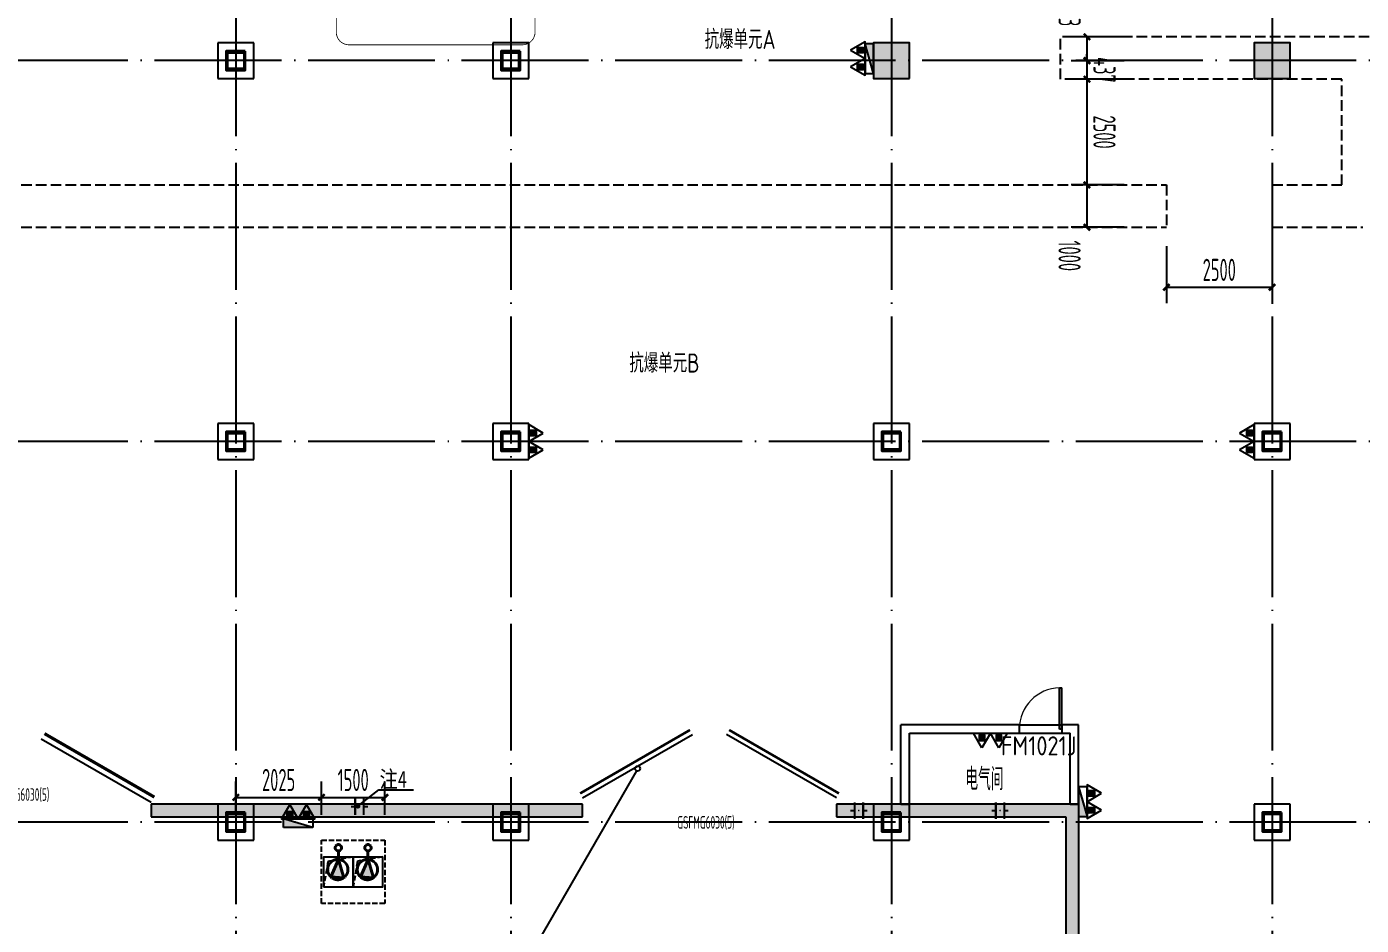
# Model space of a CAD drawing. Extents: x -473190 to 2138458, y -81875 to 2633646.
# Drawn here: x 1061913 to 1093465, y 117504 to 138745 of the extents above; entities that cross this region are included whole.
import ezdxf

# ---------------------------------------------------------------- set-up
doc = ezdxf.new("R2010")
doc.units = 0
doc.header["$LTSCALE"] = 1000
for name, pattern in [('DASH', [0.35, 0.25, -0.1]), ('DOTE', [2.42, 2, -0.2, 0.02, -0.2]), ('排水', [1.1, 1, -0.1])]:
    doc.linetypes.add(name, pattern=pattern)
for name, color, linetype in [('A-COLUMN', 2, 'Continuous'), ('A-PUB_HATCH', 8, 'Continuous'), ('A-WALL', 2, 'Continuous'), ('DIM_IDEN', 3, 'Continuous'), ('DOTE', 1, 'DOTE'), ('PUB_DIM', 3, 'Continuous'), ('PUB_HATCH', 8, 'Continuous'), ('RF-KBGQ', 15, 'Continuous'), ('RF-M', 4, 'Continuous'), ('RF-MBH', 11, 'Continuous'), ('RF-QT', 30, 'Continuous'), ('S-柱', 51, 'Continuous'), ('S-柱-填充', 8, 'Continuous'), ('TEL_LEAD', 3, 'Continuous'), ('TEL_TEXT', 7, 'Continuous'), ('W-EQUIP_消火栓', 7, 'Continuous'), ('W-EQUIP_灭火器', 7, 'Continuous'), ('人防电气套管', 6, 'Continuous'), ('排水', 4, 'Continuous'), ('索引线', 252, 'Continuous'), ('集水坑', 4, 'Continuous')]:
    doc.layers.add(name, color=color, linetype=linetype)
doc.layers.add('GPS-污水', color=2, linetype='排水', lineweight=40)
doc.layers.add('RF-WZ', color=110, linetype='Continuous', lineweight=0)
doc.styles.add('8B2_02', font='tssdeng.shx', dxfattribs={"width": 0.6, "bigfont": 'TSSDCHN.shx'})
doc.styles.add('_TCH_DIM_T3', font='tssdeng.shx', dxfattribs={"width": 0.564706, "bigfont": '@@@tssdchn.shx'})
doc.styles.add('_TCH_WINDOW', font='tssdeng.shx', dxfattribs={"width": 0.8, "height": 3.5, "bigfont": 'tssdchn.shx'})
doc.styles.get("Standard").update_dxf_attribs({"font": 'gbenor.shx', "bigfont": 'gbcbig.shx'})
doc.styles.add('TYDG_02', font='TSSDENG', dxfattribs={"width": 0.8, "bigfont": 'TSSDCHN'})
doc.styles.add('宋体', font='', dxfattribs={"width": 0.8})
doc.styles.get('宋体').set_extended_font_data('SimSun')
doc.dimstyles.new('_TCH_ARCH&&150', dxfattribs={"dimtxt": 525, "dimasz": 150, "dimexe": 375, "dimexo": 450, "dimgap": 150, "dimtad": 1, "dimdec": 0, "dimzin": 0, "dimdsep": 46, "dimtxsty": '_TCH_DIM_T3', "dimblk": 'ARCHTICK', "dimcen": 0.09, "dimclrt": 7, "dimazin": 2, "dimtfac": 1, "dimtdec": 0, "dimtix": 1, "dimtmove": 2, "dimatfit": 3, "dimfxl": 0, "dimtolj": 1, "dimtzin": 0, "dimarcsym": 0})

# ---------------------------------------------------------------- blocks, each defined once
blk = doc.blocks.new('$SB01_1')
h = blk.add_hatch(color=256)
h.dxf.hatch_style = 1
h.paths.add_polyline_path([(-0.381, -0.323), (0.5, 0), (-0.381, 0.323)])
h.paths.add_polyline_path([(0, 0), (0.002, 0), (0.002, 0.001), (0, 0.001)], flags=24)
h.paths.add_polyline_path([(0, -0.002), (0.003, -0.002), (0.003, -0.001), (0, -0.001)], flags=24)
h.paths.add_polyline_path([(0, -0.003), (0.003, -0.003), (0.003, -0.002), (0, -0.002)], flags=24)
for p, q in [((0.5, 0), (-0.381, 0.323)), ((-0.381, 0.323), (-0.381, -0.323)), ((0.5, 0), (-0.381, -0.323))]:
    blk.add_line(p, q)
blk.add_circle((0, 0), 0.5)
at = {"flags": 1}
for tag, p in [('UNIT', (0, 0)), ('SPEC', (0, -0.002)), ('WHAT', (0, -0.003))]:
    blk.add_attdef(tag, p, '', height=0.001, dxfattribs=at)
blk = doc.blocks.new('人防集水坑')
at = {"layer": 'GPS-污水', "linetype": '排水'}
for p, q in [((307486, 701151), (307284, 701151)), ((307486, 700451), (307284, 700451))]:
    blk.add_line(p, q, dxfattribs=at)
for centre in [(307561, 701151), (307561, 700451)]:
    blk.add_circle(centre, 75, dxfattribs=at)
at = {"layer": '集水坑', "linetype": 'DASH', "ltscale": 0.5}
blk.add_lwpolyline([(306241, 700051), (306241, 701551), (307741, 701551), (307741, 700051)], close=True, dxfattribs=at)
at = {"layer": '集水坑', "linetype": 'Continuous', "ltscale": 0.5}
for points in [[(306641, 701501), (306641, 700801), (307341, 700801), (307341, 701501)], [(306641, 700801), (306641, 700101), (307341, 700101), (307341, 700801)]]:
    blk.add_lwpolyline(points, close=True, dxfattribs=at)
at = {"layer": '集水坑', "linetype": 'DASH', "ltscale": 0.5}
for points in [[(307341, 700801), (307237, 701397), (306641, 701501)], [(307347, 700101), (307243, 700697), (306647, 700801)]]:
    blk.add_lwpolyline(points, dxfattribs=at)
at = {"layer": 'GPS-污水', "linetype": '排水', "xscale": -480.0000000000002, "yscale": 480.0000000000002, "zscale": 480.0000000000002, "rotation": 176.2535374729293}
for p in [(307045, 701164, 0), (307045, 700464, 0)]:
    blk.add_blockref('$SB01_1', p, dxfattribs=at)
blk = doc.blocks.new('_ArchTick')
at = {"color": 0, "linetype": 'ByBlock', "const_width": 0.4}
blk.add_lwpolyline([(-0.5, -0.5), (0.5, 0.5)], dxfattribs=at)
blk = doc.blocks.new('*D5255')
at = {"layer": 'Defpoints', "color": 0, "transparency": 16777216}
for p in [(164159, -64083), (162659, -64944), (164159, -64944)]:
    blk.add_point(p, dxfattribs=at)
at = {"layer": 'PUB_DIM', "color": 0, "lineweight": -2, "transparency": 16777216}
for p, q in [((162659, -64494), (162659, -63708)), ((164159, -64494), (164159, -63708)), ((162659, -64083), (164159, -64083))]:
    blk.add_line(p, q, dxfattribs=at)
at = {"layer": 'PUB_DIM', "color": 0, "lineweight": -2, "transparency": 16777216, "xscale": 150, "yscale": 150, "zscale": 150, "rotation": 180}
blk.add_blockref('_ArchTick', (162659, -64083), dxfattribs=at)
at = {"layer": 'PUB_DIM', "color": 0, "lineweight": -2, "transparency": 16777216, "xscale": 150, "yscale": 150, "zscale": 150}
blk.add_blockref('_ArchTick', (164159, -64083), dxfattribs=at)
at = {"layer": 'PUB_DIM', "color": 7, "transparency": 16777216, "insert": (163409, -63671), "char_height": 525, "attachment_point": 5, "style": '_TCH_DIM_T3'}
blk.add_mtext('\\A1;1500', dxfattribs=at)
blk = doc.blocks.new('*D5256')
at = {"layer": 'Defpoints', "color": 0, "transparency": 16777216}
for p in [(162659, -64083), (160634, -64944), (162659, -64944)]:
    blk.add_point(p, dxfattribs=at)
at = {"layer": 'PUB_DIM', "color": 0, "lineweight": -2, "transparency": 16777216}
for p, q in [((160634, -64494), (160634, -63708)), ((162659, -64494), (162659, -63708)), ((160634, -64083), (162659, -64083))]:
    blk.add_line(p, q, dxfattribs=at)
at = {"layer": 'PUB_DIM', "color": 0, "lineweight": -2, "transparency": 16777216, "xscale": 150, "yscale": 150, "zscale": 150, "rotation": 180}
blk.add_blockref('_ArchTick', (160634, -64083), dxfattribs=at)
at = {"layer": 'PUB_DIM', "color": 0, "lineweight": -2, "transparency": 16777216, "xscale": 150, "yscale": 150, "zscale": 150}
blk.add_blockref('_ArchTick', (162659, -64083), dxfattribs=at)
at = {"layer": 'PUB_DIM', "color": 7, "transparency": 16777216, "insert": (161646, -63671), "char_height": 525, "attachment_point": 5, "style": '_TCH_DIM_T3'}
blk.add_mtext('\\A1;2025', dxfattribs=at)
blk = doc.blocks.new('A$C7EFF042E')
at = {"layer": 'A-COLUMN', "color": 6}
for p, q in [((36675, -8825), (35825, -8825)), ((35825, -8825), (35825, -9675)), ((36675, -9675), (36675, -8825)), ((43175, -8825), (42325, -8825)), ((42325, -8825), (42325, -9675)), ((43175, -9675), (43175, -8825)), ((35825, -9675), (36675, -9675)), ((42325, -9675), (43175, -9675)), ((36675, -17825), (35825, -17825)), ((35825, -17825), (35825, -18675)), ((36675, -18675), (36675, -17825)), ((43175, -17825), (42325, -17825)), ((42325, -17825), (42325, -18675)), ((43175, -18675), (43175, -17825)), ((52175, -17825), (51325, -17825)), ((51325, -17825), (51325, -18675)), ((52175, -18675), (52175, -17825)), ((61175, -17825), (60325, -17825)), ((60325, -17825), (60325, -18675)), ((61175, -18675), (61175, -17825)), ((35825, -18675), (36675, -18675)), ((42325, -18675), (43175, -18675)), ((51325, -18675), (52175, -18675)), ((60325, -18675), (61175, -18675)), ((36675, -26825), (35825, -26825)), ((35825, -26825), (35825, -27675)), ((36675, -27675), (36675, -26825)), ((43175, -26825), (42325, -26825)), ((42325, -26825), (42325, -27675)), ((43175, -27675), (43175, -26825)), ((52175, -26825), (51325, -26825)), ((51325, -26825), (51325, -27675)), ((52175, -27675), (52175, -26825)), ((61175, -26825), (60325, -26825)), ((60325, -26825), (60325, -27675)), ((61175, -27675), (61175, -26825)), ((35825, -27675), (36675, -27675)), ((42325, -27675), (43175, -27675)), ((51325, -27675), (52175, -27675)), ((60325, -27675), (61175, -27675))]:
    blk.add_line(p, q, dxfattribs=at)
at = {"layer": 'S-柱', "color": 6, "lineweight": 35}
for points in [[(36475, -9025), (36025, -9025), (36025, -9475), (36475, -9475)], [(36475, -9025), (36025, -9025), (36025, -9475), (36475, -9475)], [(42975, -9025), (42525, -9025), (42525, -9475), (42975, -9475)], [(42975, -9025), (42525, -9025), (42525, -9475), (42975, -9475)], [(36475, -18025), (36025, -18025), (36025, -18475), (36475, -18475)], [(36475, -18025), (36025, -18025), (36025, -18475), (36475, -18475)], [(42975, -18025), (42525, -18025), (42525, -18475), (42975, -18475)], [(42975, -18025), (42525, -18025), (42525, -18475), (42975, -18475)], [(51975, -18025), (51525, -18025), (51525, -18475), (51975, -18475)], [(51975, -18025), (51525, -18025), (51525, -18475), (51975, -18475)], [(60975, -18025), (60525, -18025), (60525, -18475), (60975, -18475)], [(60975, -18025), (60525, -18025), (60525, -18475), (60975, -18475)], [(36475, -27025), (36025, -27025), (36025, -27475), (36475, -27475)], [(36475, -27025), (36025, -27025), (36025, -27475), (36475, -27475)], [(42975, -27025), (42525, -27025), (42525, -27475), (42975, -27475)], [(42975, -27025), (42525, -27025), (42525, -27475), (42975, -27475)], [(51975, -27025), (51525, -27025), (51525, -27475), (51975, -27475)], [(51975, -27025), (51525, -27025), (51525, -27475), (51975, -27475)], [(60975, -27025), (60525, -27025), (60525, -27475), (60975, -27475)], [(60975, -27025), (60525, -27025), (60525, -27475), (60975, -27475)]]:
    blk.add_lwpolyline(points, close=True, dxfattribs=at)
at = {"layer": 'S-柱-填充', "color": 6, "lineweight": 35}
for points in [[(36445, -9445), (36055, -9445), (36055, -9055), (36445, -9055)], [(42945, -9445), (42555, -9445), (42555, -9055), (42945, -9055)], [(36445, -18445), (36055, -18445), (36055, -18055), (36445, -18055)], [(42945, -18445), (42555, -18445), (42555, -18055), (42945, -18055)], [(51945, -18445), (51555, -18445), (51555, -18055), (51945, -18055)], [(60945, -18445), (60555, -18445), (60555, -18055), (60945, -18055)], [(36445, -27445), (36055, -27445), (36055, -27055), (36445, -27055)], [(42945, -27445), (42555, -27445), (42555, -27055), (42945, -27055)], [(51945, -27445), (51555, -27445), (51555, -27055), (51945, -27055)], [(60945, -27445), (60555, -27445), (60555, -27055), (60945, -27055)]]:
    blk.add_lwpolyline(points, close=True, dxfattribs=at)
blk = doc.blocks.new('$TwtSys$00000434')
for p, q in [((-0.5, 0.5), (-0.5, -0.5)), ((-0.5, -0.5), (0.5, 0.5)), ((0.5, 0.5), (-0.5, 0.5)), ((0.5, -0.5), (0.5, 0.5)), ((-0.5, -0.5), (0.5, -0.5))]:
    blk.add_line(p, q)
blk.add_solid([(0.5, -0.5), (0.5, 0.5), (-0.5, -0.5)])
blk = doc.blocks.new('$TwtSys$00000546')
h = blk.add_hatch()
h.set_pattern_fill('ANSI31', color=256, scale=200, style=0)
h.set_pattern_definition([(45, (-38543.802, -6670.83), (-17.67767, 17.67767), [])])
h.paths.add_polyline_path([(-65, 174), (65, 174), (65, 44), (-65, 44)])
for points in [[(0, 344), (-198, 0), (198, 0)], [(-65, 174), (65, 174), (65, 44), (-65, 44)]]:
    blk.add_lwpolyline(points, close=True)
blk = doc.blocks.new('$DorLib2D$00000207')
at = {"color": 0}
for p, q in [((-0.5, 0.0313), (-0.067, 0.2813)), ((0.5, 0.0313), (0.067, 0.2813))]:
    blk.add_line(p, q, dxfattribs=at)
at = {"color": 0, "const_width": 0.0125}
for points in [[(-0.5125, 0.0529), (-0.0795, 0.3029)], [(0.5125, 0.0529), (0.0795, 0.3029)]]:
    blk.add_lwpolyline(points, dxfattribs=at)
blk = doc.blocks.new('$DorLib2D$00000211')
at = {"color": 0}
for p, q in [((-0.5, 0.05), (-0.067, 0.3)), ((0.5, 0.05), (0.067, 0.3))]:
    blk.add_line(p, q, dxfattribs=at)
at = {"color": 0, "const_width": 0.01}
for points in [[(-0.51, 0.0673), (-0.077, 0.3173)], [(0.51, 0.0673), (0.077, 0.3173)]]:
    blk.add_lwpolyline(points, dxfattribs=at)
blk = doc.blocks.new('afasgasg')
at = {"layer": 'A-PUB_HATCH'}
for points in [[(490948.2, -695335.2), (480748.2, -695335.2), (480748.2, -695635.2), (490948.2, -695635.2)], [(502673.2, -695335.2), (496948.2, -695335.2), (496948.2, -695635.2), (502373.2, -695635.2)]]:
    blk.add_hatch(color=256, dxfattribs=at).paths.add_polyline_path(points)
at = {"layer": 'PUB_HATCH'}
blk.add_hatch(color=256, dxfattribs=at).paths.add_polyline_path([(502673.2, -695335.2), (502373.2, -695635.2), (502373.2, -705885.2), (502673.2, -705885.2)])
at = {"layer": 'RF-QT'}
for p, q in [((490948.2, -695335.2), (480748.2, -695335.2)), ((480748.2, -695335.2), (480748.2, -695635.2)), ((490948.2, -695635.2), (490948.2, -695335.2)), ((502673.2, -695335.2), (496948.2, -695335.2)), ((496948.2, -695335.2), (496948.2, -695635.2)), ((502673.2, -695335.2), (502673.2, -705885.2)), ((480748.2, -695635.2), (490948.2, -695635.2)), ((496948.2, -695635.2), (502373.2, -695635.2)), ((502373.2, -695635.2), (502373.2, -705885.2))]:
    blk.add_line(p, q, dxfattribs=at)
at = {"layer": 'RF-M'}
ref = blk.add_blockref('$DorLib2D$00000207', (477748.2, -695485.2), dxfattribs=dict(at, xscale=6000, yscale=-6000, zscale=300, rotation=180))
ref.add_attrib('A', 'GSFMG6030(5)', (476985.7, -695256.6), dxfattribs={"layer": 'RF-MBH', "height": 297.5, "style": '_TCH_WINDOW', "width": 0.564706})
ref = blk.add_blockref('$DorLib2D$00000211', (493948.2, -695485.2), dxfattribs=dict(at, xscale=6000, yscale=-6000, zscale=300, rotation=180))
ref.add_attrib('A', 'GSFMG6030(5)', (493185.7, -695913.9), dxfattribs={"layer": 'RF-MBH', "height": 297.5, "style": '_TCH_WINDOW', "width": 0.564706})
blk = doc.blocks.new('*D5696')
at = {"layer": 'Defpoints', "color": 0, "transparency": 16777216}
for p in [(-295332, -168758), (-293912, -168758), (-295332, -171258)]:
    blk.add_point(p, dxfattribs=at)
at = {"layer": 'PUB_DIM', "color": 0, "lineweight": -2, "transparency": 16777216}
for p, q in [((-294882, -168758), (-293537, -168758)), ((-293912, -171258), (-293912, -168758)), ((-294882, -171258), (-293537, -171258))]:
    blk.add_line(p, q, dxfattribs=at)
at = {"layer": 'PUB_DIM', "color": 0, "lineweight": -2, "transparency": 16777216, "xscale": 150, "yscale": 150, "zscale": 150}
for p, rotation in [((-293912, -168758), 90), ((-293912, -171258), 270)]:
    blk.add_blockref('_ArchTick', p, dxfattribs=dict(at, rotation=rotation))
at = {"layer": 'PUB_DIM', "color": 7, "transparency": 16777216, "insert": (-294324, -170008), "char_height": 525, "attachment_point": 5, "rotation": 90, "style": '_TCH_DIM_T3'}
blk.add_mtext('\\A1;2500', dxfattribs=at)
blk = doc.blocks.new('*D5697')
at = {"layer": 'Defpoints', "color": 0, "transparency": 16777216}
for p in [(-296332, -171806), (-295332, -171806), (-295332, -173135)]:
    blk.add_point(p, dxfattribs=at)
at = {"layer": 'PUB_DIM', "color": 0, "lineweight": -2, "transparency": 16777216}
for p, q in [((-296332, -172256), (-296332, -173510)), ((-295332, -172256), (-295332, -173510)), ((-296332, -173135), (-295332, -173135))]:
    blk.add_line(p, q, dxfattribs=at)
at = {"layer": 'PUB_DIM', "color": 0, "lineweight": -2, "transparency": 16777216, "xscale": 150, "yscale": 150, "zscale": 150, "rotation": 180}
blk.add_blockref('_ArchTick', (-296332, -173135), dxfattribs=at)
at = {"layer": 'PUB_DIM', "color": 0, "lineweight": -2, "transparency": 16777216, "xscale": 150, "yscale": 150, "zscale": 150}
blk.add_blockref('_ArchTick', (-295332, -173135), dxfattribs=at)
at = {"layer": 'PUB_DIM', "color": 7, "transparency": 16777216, "insert": (-294657, -173547), "char_height": 525, "attachment_point": 5, "style": '_TCH_DIM_T3'}
blk.add_mtext('\\A1;1000', dxfattribs=at)
blk = doc.blocks.new('*D5698')
at = {"layer": 'Defpoints', "color": 0, "transparency": 16777216}
for p in [(-298832, -171806), (-296332, -171806), (-296332, -173135)]:
    blk.add_point(p, dxfattribs=at)
at = {"layer": 'PUB_DIM', "color": 0, "lineweight": -2, "transparency": 16777216}
for p, q in [((-298832, -172256), (-298832, -173510)), ((-296332, -172256), (-296332, -173510)), ((-298832, -173135), (-296332, -173135))]:
    blk.add_line(p, q, dxfattribs=at)
at = {"layer": 'PUB_DIM', "color": 0, "lineweight": -2, "transparency": 16777216, "xscale": 150, "yscale": 150, "zscale": 150, "rotation": 180}
blk.add_blockref('_ArchTick', (-298832, -173135), dxfattribs=at)
at = {"layer": 'PUB_DIM', "color": 0, "lineweight": -2, "transparency": 16777216, "xscale": 150, "yscale": 150, "zscale": 150}
blk.add_blockref('_ArchTick', (-296332, -173135), dxfattribs=at)
at = {"layer": 'PUB_DIM', "color": 7, "transparency": 16777216, "insert": (-297582, -172722), "char_height": 525, "attachment_point": 5, "style": '_TCH_DIM_T3'}
blk.add_mtext('\\A1;2500', dxfattribs=at)
blk = doc.blocks.new('*D5699')
at = {"layer": 'Defpoints', "color": 0, "transparency": 16777216}
for p in [(-299269, -171806), (-298832, -171806), (-298832, -173135)]:
    blk.add_point(p, dxfattribs=at)
at = {"layer": 'PUB_DIM', "color": 0, "lineweight": -2, "transparency": 16777216}
for p, q in [((-299269, -172256), (-299269, -173510)), ((-298832, -172256), (-298832, -173510)), ((-299269, -173135), (-299419, -173135)), ((-299269, -173135), (-298832, -173135)), ((-298832, -173135), (-298682, -173135))]:
    blk.add_line(p, q, dxfattribs=at)
at = {"layer": 'PUB_DIM', "color": 0, "lineweight": -2, "transparency": 16777216, "xscale": 150, "yscale": 150, "zscale": 150}
blk.add_blockref('_ArchTick', (-299269, -173135), dxfattribs=at)
at = {"layer": 'PUB_DIM', "color": 0, "lineweight": -2, "transparency": 16777216, "xscale": 150, "yscale": 150, "zscale": 150, "rotation": 180}
blk.add_blockref('_ArchTick', (-298832, -173135), dxfattribs=at)
at = {"layer": 'PUB_DIM', "color": 7, "transparency": 16777216, "insert": (-299051, -172722), "char_height": 525, "attachment_point": 5, "style": '_TCH_DIM_T3'}
blk.add_mtext('\\A1;437', dxfattribs=at)
blk = doc.blocks.new('*D5700')
at = {"layer": 'Defpoints', "color": 0, "transparency": 16777216}
for p in [(-299832, -171806), (-299269, -171806), (-299269, -173135)]:
    blk.add_point(p, dxfattribs=at)
at = {"layer": 'PUB_DIM', "color": 0, "lineweight": -2, "transparency": 16777216}
for p, q in [((-299832, -172256), (-299832, -173510)), ((-299269, -172256), (-299269, -173510)), ((-299832, -173135), (-299269, -173135))]:
    blk.add_line(p, q, dxfattribs=at)
at = {"layer": 'PUB_DIM', "color": 0, "lineweight": -2, "transparency": 16777216, "xscale": 150, "yscale": 150, "zscale": 150, "rotation": 180}
blk.add_blockref('_ArchTick', (-299832, -173135), dxfattribs=at)
at = {"layer": 'PUB_DIM', "color": 0, "lineweight": -2, "transparency": 16777216, "xscale": 150, "yscale": 150, "zscale": 150}
blk.add_blockref('_ArchTick', (-299269, -173135), dxfattribs=at)
at = {"layer": 'PUB_DIM', "color": 7, "transparency": 16777216, "insert": (-300387, -173547), "char_height": 525, "attachment_point": 5, "style": '_TCH_DIM_T3'}
blk.add_mtext('\\A1;563', dxfattribs=at)
blk = doc.blocks.new('TG11')
at = {"layer": '人防电气套管', "const_width": 50}
for points in [[(350, 100), (-50, 100)], [(150, 200), (150, 100)], [(350, -100), (-50, -100)], [(150, -100), (150, -200)]]:
    blk.add_lwpolyline(points, dxfattribs=at)
at = {"layer": '人防电气套管'}
blk.add_circle((150, 0), 0.00936, dxfattribs=at)
blk = doc.blocks.new('A$C1A97502D')
at = {"layer": 'TEL_LEAD'}
for p, q in [((-51713, -44619), (-51215, -44238)), ((-51215, -44238), (-50399, -44238))]:
    blk.add_line(p, q, dxfattribs=at)
at = {"layer": 'TEL_LEAD', "const_width": 60}
blk.add_lwpolyline([(-51737, -44637, 1), (-51689, -44601, 1)], format="xyb", close=True, dxfattribs=at)
at = {"layer": '人防电气套管', "rotation": 90}
for p in [(-51677, -44784), (-39869, -44878), (-36533, -44878)]:
    blk.add_blockref('TG11', p, dxfattribs=at)
at = {"layer": 'TEL_TEXT', "style": '宋体', "width": 0.8}
blk.add_text('注4', height=396.5, dxfattribs=at).set_placement((-51203, -44185))
blk = doc.blocks.new('_FZH')
blk.add_lwpolyline([(-0.5, -0.5), (0.5, -0.5), (0.5, 0.5), (-0.5, 0.5)], close=True)
at = {"layer": 'PUB_HATCH'}
blk.add_solid([(-0.5, -0.5), (0.5, -0.5), (-0.5, 0.5), (0.5, 0.5)], dxfattribs=at)
blk = doc.blocks.new('$DorLib2D$00000001')
for p, q in [((0.45, 0.975), (0.5, 0.975)), ((0.45, 0), (0.45, 0.975)), ((0.5, 0), (0.5, 0.975)), ((0.5, 0), (0.45, 0))]:
    blk.add_line(p, q)
at = {"lineweight": 13}
blk.add_arc((0.475, 0), 0.975, 91.4693, 180, dxfattribs=at)
blk = doc.blocks.new('A$C3672542B')
at = {"layer": '排水', "color": 3, "linetype": 'DASH'}
for points in [[(161418.2, -67833.7, 0, 0, 0), (162130.1, -67121.8, 160, 0, 0), (162554.3, -66697.6, 0, 0, 0)], [(165399.2, -67833.7, 0, 0, 0), (164687.3, -67121.8, 160, 0, 0), (164263.1, -66697.6, 0, 0, 0)]]:
    blk.add_lwpolyline(points, format="xyseb", dxfattribs=at)
at = {"layer": '集水坑', "linetype": 'Continuous', "rotation": 90}
blk.add_blockref('人防集水坑', (864209.4, -372834.3), dxfattribs=at)
at = {"layer": 'PUB_DIM'}
for p1, p2, picture, middle in [((160633.7, -64944.3), (162658.7, -64944.3), '*D5256', (161646.2, -63670.6)), ((162658.7, -64944.3), (164158.7, -64944.3), '*D5255', (163408.7, -63670.6))]:
    dim = blk.add_aligned_dim(p1=p1, p2=p2, distance=861.2, dimstyle='_TCH_ARCH&&150', dxfattribs=at)
    dim.commit()
    dim.dimension.update_dxf_attribs({"geometry": picture, "text_midpoint": middle})
blk = doc.blocks.new('zsgc')
at = {"layer": 'RF-KBGQ', "color": 15, "linetype": 'DASH'}
for p, q in [((-299832.3, -166112.2), (-299832.3, -173757.9)), ((-295332.3, -168757.9), (-295332.3, -166612.2)), ((-296332.3, -167112.2), (-298832.3, -167112.2)), ((-298832.3, -167112.2), (-298832.3, -173757.9)), ((-296332.3, -168757.9), (-296332.3, -167112.2)), ((-296332.3, -168757.9), (-295332.3, -168757.9)), ((-296332.3, -201832.9), (-296332.3, -171257.9)), ((-296332.3, -171257.9), (-295332.3, -171257.9)), ((-295332.3, -201832.9), (-295332.3, -171257.9)), ((-298832.3, -173757.9), (-299832.3, -173757.9))]:
    blk.add_line(p, q, dxfattribs=at)
at = {"layer": 'RF-WZ', "style": 'TYDG_02', "width": 0.8}
for s, p in [('抗爆单元A', (-299546.7, -182174.1)), ('抗爆单元B', (-291897.2, -183954.2))]:
    blk.add_text(s, height=450, rotation=90, dxfattribs=at).set_placement(p)
at = {"layer": 'PUB_DIM'}
for p1, p2, distance, picture, middle in [((-295332.3, -171257.9), (-295332.3, -168757.9), -1420.5, '*D5696', (-294324.3, -170007.9)), ((-299269.5, -171805.7), (-298832.3, -171805.7), -1329.2, '*D5699', (-299050.9, -172722.4)), ((-298832.3, -171805.7), (-296332.3, -171805.7), -1329.2, '*D5698', (-297582.3, -172722.4))]:
    dim = blk.add_aligned_dim(p1=p1, p2=p2, distance=distance, dimstyle='_TCH_ARCH&&150', dxfattribs=at)
    dim.commit()
    dim.dimension.update_dxf_attribs({"geometry": picture, "text_midpoint": middle})
for base, p1, p2, picture, middle in [((-299269.5, -173134.9), (-299832.3, -171805.7), (-299269.5, -171805.7), '*D5700', (-300387.3, -173547.4)), ((-295332.3, -173134.9), (-296332.3, -171805.7), (-295332.3, -171805.7), '*D5697', (-294657.3, -173547.4))]:
    dim = blk.add_linear_dim(base=base, p1=p1, p2=p2, angle=0, dimstyle='_TCH_ARCH&&150', dxfattribs=at)
    dim.commit()
    dim.dimension.update_dxf_attribs({"geometry": picture, "text_midpoint": middle, "dimtype": 161})

msp = doc.modelspace()

# ---------------------------------------------------------------- linework, layer by layer
at = {"layer": 'A-WALL'}
for p, q in [((1085381.7, 122244), (1082581.7, 122244)), ((1082581.7, 120367.4), (1082581.7, 122244)), ((1085381.7, 122044), (1085381.7, 122244)), ((1086781.7, 122244), (1086381.7, 122244)), ((1086381.7, 122244), (1086381.7, 122044)), ((1086781.7, 120367.4), (1086781.7, 122244)), ((1082781.7, 122044), (1085381.7, 122044)), ((1082781.7, 120367.4), (1082781.7, 122044)), ((1086381.7, 122044), (1086581.7, 122044)), ((1086581.7, 120367.4), (1086581.7, 122044)), ((1082581.7, 120367.4), (1082781.7, 120367.4)), ((1086581.7, 120367.4), (1086781.7, 120367.4))]:
    msp.add_line(p, q, dxfattribs=at)
at = {"layer": 'DIM_IDEN'}
msp.add_line((1076326.7, 121158.6), (1073800.4, 116775.4), dxfattribs=at)
msp.add_circle((1076355.7, 121209.1), 58.2, dxfattribs=at)
at = {"layer": 'DOTE', "color": 16, "linetype": 'DOTE', "ltscale": 1.5}
for p, q in [((1066856.7, 171823.5), (1066856.7, -58315.4)), ((1073356.7, 171823.5), (1073356.7, -58315.4)), ((1082356.7, 171823.5), (1082356.7, -58315.4)), ((1091356.7, 171823.5), (1091356.7, -58315.4)), ((1158685.6, 137942.4), (1017947.4, 137942.4)), ((1158685.6, 128942.4), (1017947.4, 128942.4)), ((1158685.6, 119942.4), (1017947.4, 119942.4))]:
    msp.add_line(p, q, dxfattribs=at)
at = {"layer": 'RF-M'}
for p, q in [((1085381.7, 122244), (1086381.7, 122244)), ((1085381.7, 122044), (1086381.7, 122044))]:
    msp.add_line(p, q, dxfattribs=at)
at = {"layer": '索引线', "linetype": 'DASH', "const_width": 20}
msp.add_lwpolyline([(1073631.7, 138317.4), (1069531.7, 138317.4, -0.4142136), (1069231.7, 138617.4), (1069231.7, 147017.4, -0.4142136), (1069531.7, 147317.4), (1073631.7, 147317.4, -0.4142136), (1073931.7, 147017.4), (1073931.7, 138617.4, -0.4142136)], format="xyb", close=True, dxfattribs=at)

# ---------------------------------------------------------------- block references
for name, p in [('A$C1A97502D', (1121456.7, 164942.4)), ('A$C3672542B', (906223, 184610.6))]:
    msp.add_blockref(name, p)
at = {"rotation": 270}
msp.add_blockref('zsgc', (1260114.7, -161327.1), dxfattribs=at)
at = {"layer": 'A-COLUMN', "xscale": 850, "yscale": 850, "zscale": 850, "rotation": 90}
for p in [(1082356.7, 137942.4), (1091356.7, 137942.4)]:
    msp.add_blockref('_FZH', p, dxfattribs=at)
at = {"layer": 'RF-M'}
ref = msp.add_blockref('$DorLib2D$00000001', (1085881.7, 122144), dxfattribs=dict(at, xscale=1000, yscale=1000, zscale=200))
ref.add_attrib('A', 'FM1021J', (1084941.7, 121520.7), dxfattribs={"layer": 'RF-MBH', "height": 450})
at = {"layer": 'RF-QT'}
msp.add_blockref('A$C7EFF042E', (1030606.7, 147192.4), dxfattribs=at)
at = {"layer": 'W-EQUIP_消火栓', "xscale": 700, "yscale": 200, "zscale": 700}
for p, rotation in [((1081831.7, 137992.4), 90), ((1086881.7, 120425.3), 270)]:
    msp.add_blockref('$TwtSys$00000434', p, dxfattribs=dict(at, rotation=rotation))
at = {"layer": 'W-EQUIP_消火栓', "xscale": -700, "yscale": 200, "zscale": 700}
msp.add_blockref('$TwtSys$00000434', (1068331.2, 119917.4), dxfattribs=at)
at = {"layer": 'W-EQUIP_灭火器'}
for p, rotation in [((1081731.7, 138190.7), 90), ((1081731.7, 137794), 90), ((1073781.7, 129140.7), 270), ((1090931.7, 129140.7), 90), ((1073781.7, 128744), 270), ((1090931.7, 128744), 90), ((1086981.7, 120623.7), 270), ((1086981.7, 120226.9), 270)]:
    msp.add_blockref('$TwtSys$00000546', p, dxfattribs=dict(at, rotation=rotation))
at = {"layer": 'W-EQUIP_灭火器', "xscale": -1, "rotation": 180}
for p in [(1084497.4, 122044), (1084894.2, 122044)]:
    msp.add_blockref('$TwtSys$00000546', p, dxfattribs=at)
at = {"layer": 'W-EQUIP_灭火器'}
for p in [(1068132.9, 120017.4), (1068529.6, 120017.4)]:
    msp.add_blockref('$TwtSys$00000546', p, dxfattribs=at)
at = {"layer": '索引线'}
msp.add_blockref('afasgasg', (584108.5, 815702.6), dxfattribs=at)

# ---------------------------------------------------------------- texts
at = {"layer": 'RF-WZ', "style": '8B2_02', "width": 0.6}
msp.add_text('电气间', height=525, dxfattribs=at).set_placement((1084105.3, 120697.1))

doc.saveas('drawing.dxf')
